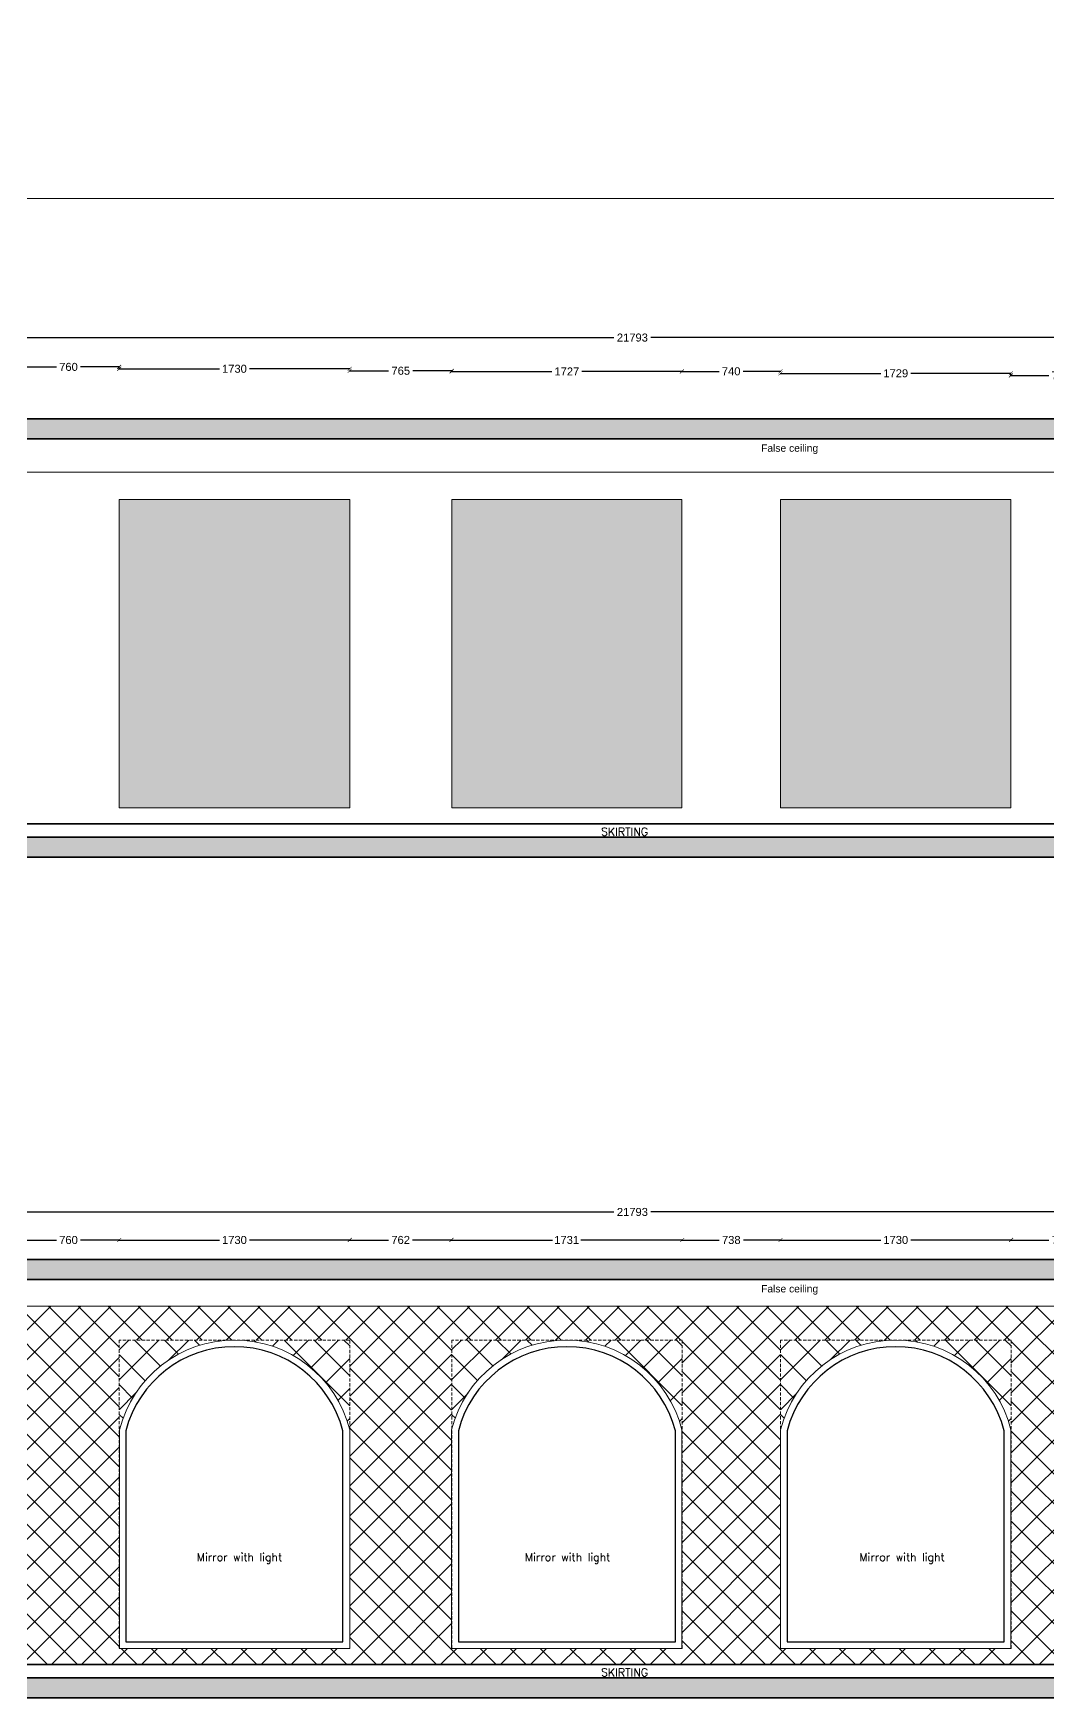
# Model space of a CAD drawing. Header units: millimetres. Extents: x 1464389 to 1998638, y -29162 to 256806.
# Drawn here: x 1574893 to 1582504, y 152819 to 165300 of the extents above; entities that cross this region are included whole.
import ezdxf

# ---------------------------------------------------------------- set-up
doc = ezdxf.new("R2010")
doc.units = ezdxf.units.MM
doc.header["$LTSCALE"] = 15
doc.header["$PDMODE"] = 35
doc.linetypes.add('HIDDEN', pattern=[9.525, 6.35, -3.175])
doc.layers.get('0').update_dxf_attribs({"lineweight": 5})
for name, color, linetype in [('0_COVE_loop', 30, 'Continuous'), ('LS_DR_Skirting', 154, 'Continuous'), ('Text', 250, 'Continuous')]:
    doc.layers.add(name, color=color, linetype=linetype)
for name, color, linetype, lineweight in [('dimension', 1, 'Continuous', 25), ('false ceiling', 124, 'Continuous', 9), ('Hatch', 252, 'Continuous', 15), ('LS_DR_Door', 34, 'Continuous', 5), ('LS_DR_TEXT', 7, 'Continuous', 13), ('LS_DR_Wall', 5, 'Continuous', 35)]:
    doc.layers.add(name, color=color, linetype=linetype, lineweight=lineweight)
doc.styles.add('ARIAL', font='arial.ttf')
doc.styles.add('ROMANS', font='romans.shx')
doc.dimstyles.new('SC-25', dxfattribs={"dimtxt": 60, "dimasz": 30, "dimexe": 0, "dimexo": 0, "dimgap": 25, "dimtad": 0, "dimdec": 0, "dimzin": 0, "dimdsep": 46, "dimtxsty": 'ARIAL', "dimblk": 'ARCHTICK', "dimcen": 0.09, "dimdle": 3, "dimclrd": 251, "dimclre": 251, "dimclrt": 1, "dimadec": 0, "dimazin": 0, "dimtfac": 1, "dimtdec": 0, "dimtofl": 0, "dimtmove": 0, "dimatfit": 2, "dimfxl": 100, "dimtolj": 1, "dimtzin": 0, "dimarcsym": 0})
pattern_1 = [(45, (352992.32, 316717.3), (-112.253202, 112.253202), []), (135, (352992.32, 316717.3), (-112.253202, -112.253202), [])]
pattern_2 = [(45, (350525.32, 316717.3), (-112.253202, 112.253202), []), (135, (350525.32, 316717.3), (-112.253202, -112.253202), [])]
pattern_3 = [(45, (348030.32, 316717.3), (-112.253202, 112.253202), []), (135, (348030.32, 316717.3), (-112.253202, -112.253202), [])]

# ---------------------------------------------------------------- blocks, each defined once
blk = doc.blocks.new('_ArchTick')
at = {"color": 0, "linetype": 'ByBlock', "const_width": 0.15}
blk.add_lwpolyline([(-0.5, -0.5), (0.5, 0.5)], dxfattribs=at)
blk = doc.blocks.new('*D1750')
at = {"color": 251, "lineweight": -2, "transparency": 16777216}
for p, q in [((1574774, 162798), (1575066, 162798)), ((1575540, 162798), (1575248, 162798)), ((1575537, 162784), (1575537, 162798))]:
    blk.add_line(p, q, dxfattribs=at)
at = {"layer": 'Defpoints', "color": 0, "transparency": 16777216}
for p in [(1574777, 162798), (1575537, 162798), (1575537, 162784)]:
    blk.add_point(p, dxfattribs=at)
at = {"color": 251, "lineweight": -2, "transparency": 16777216, "xscale": 30, "yscale": 30, "zscale": 30, "rotation": 180}
blk.add_blockref('_ArchTick', (1574777, 162798), dxfattribs=at)
at = {"color": 251, "lineweight": -2, "transparency": 16777216, "xscale": 30, "yscale": 30, "zscale": 30}
blk.add_blockref('_ArchTick', (1575537, 162798), dxfattribs=at)
at = {"color": 1, "transparency": 16777216, "insert": (1575157, 162798), "char_height": 60, "attachment_point": 5, "style": 'ARIAL'}
blk.add_mtext('\\A1;760', dxfattribs=at)
blk = doc.blocks.new('*D1751')
at = {"color": 251, "lineweight": -2, "transparency": 16777216}
for p, q in [((1575534, 162784), (1576291, 162784)), ((1577270, 162784), (1576514, 162784))]:
    blk.add_line(p, q, dxfattribs=at)
at = {"layer": 'Defpoints', "color": 0, "transparency": 16777216}
for p in [(1575537, 162784), (1577267, 162784), (1577267, 162784)]:
    blk.add_point(p, dxfattribs=at)
at = {"color": 251, "lineweight": -2, "transparency": 16777216, "xscale": 30, "yscale": 30, "zscale": 30, "rotation": 180}
blk.add_blockref('_ArchTick', (1575537, 162784), dxfattribs=at)
at = {"color": 251, "lineweight": -2, "transparency": 16777216, "xscale": 30, "yscale": 30, "zscale": 30}
blk.add_blockref('_ArchTick', (1577267, 162784), dxfattribs=at)
at = {"color": 1, "transparency": 16777216, "insert": (1576402, 162784), "char_height": 60, "attachment_point": 5, "style": 'ARIAL'}
blk.add_mtext('\\A1;1730', dxfattribs=at)
blk = doc.blocks.new('*D1752')
at = {"color": 251, "lineweight": -2, "transparency": 16777216}
for p, q in [((1577264, 162769), (1577559, 162769)), ((1578035, 162769), (1577741, 162769)), ((1578032, 162764), (1578032, 162769))]:
    blk.add_line(p, q, dxfattribs=at)
at = {"layer": 'Defpoints', "color": 0, "transparency": 16777216}
for p in [(1577267, 162769), (1578032, 162769), (1578032, 162764)]:
    blk.add_point(p, dxfattribs=at)
at = {"color": 251, "lineweight": -2, "transparency": 16777216, "xscale": 30, "yscale": 30, "zscale": 30, "rotation": 180}
blk.add_blockref('_ArchTick', (1577267, 162769), dxfattribs=at)
at = {"color": 251, "lineweight": -2, "transparency": 16777216, "xscale": 30, "yscale": 30, "zscale": 30}
blk.add_blockref('_ArchTick', (1578032, 162769), dxfattribs=at)
at = {"color": 1, "transparency": 16777216, "insert": (1577650, 162769), "char_height": 60, "attachment_point": 5, "style": 'ARIAL'}
blk.add_mtext('\\A1;765', dxfattribs=at)
blk = doc.blocks.new('*D1753')
at = {"color": 251, "lineweight": -2, "transparency": 16777216}
for p, q in [((1578029, 162764), (1578784, 162764)), ((1579762, 162764), (1579008, 162764))]:
    blk.add_line(p, q, dxfattribs=at)
at = {"layer": 'Defpoints', "color": 0, "transparency": 16777216}
for p in [(1578032, 162764), (1579759, 162764), (1579759, 162764)]:
    blk.add_point(p, dxfattribs=at)
at = {"color": 251, "lineweight": -2, "transparency": 16777216, "xscale": 30, "yscale": 30, "zscale": 30, "rotation": 180}
blk.add_blockref('_ArchTick', (1578032, 162764), dxfattribs=at)
at = {"color": 251, "lineweight": -2, "transparency": 16777216, "xscale": 30, "yscale": 30, "zscale": 30}
blk.add_blockref('_ArchTick', (1579759, 162764), dxfattribs=at)
at = {"color": 1, "transparency": 16777216, "insert": (1578896, 162764), "char_height": 60, "attachment_point": 5, "style": 'ARIAL'}
blk.add_mtext('\\A1;1727', dxfattribs=at)
blk = doc.blocks.new('*D1754')
at = {"color": 251, "lineweight": -2, "transparency": 16777216}
for p, q in [((1579756, 162765), (1580038, 162765)), ((1580502, 162765), (1580220, 162765))]:
    blk.add_line(p, q, dxfattribs=at)
at = {"layer": 'Defpoints', "color": 0, "transparency": 16777216}
for p in [(1579759, 162765), (1580499, 162765), (1580499, 162765)]:
    blk.add_point(p, dxfattribs=at)
at = {"color": 251, "lineweight": -2, "transparency": 16777216, "xscale": 30, "yscale": 30, "zscale": 30, "rotation": 180}
blk.add_blockref('_ArchTick', (1579759, 162765), dxfattribs=at)
at = {"color": 251, "lineweight": -2, "transparency": 16777216, "xscale": 30, "yscale": 30, "zscale": 30}
blk.add_blockref('_ArchTick', (1580499, 162765), dxfattribs=at)
at = {"color": 1, "transparency": 16777216, "insert": (1580129, 162765), "char_height": 60, "attachment_point": 5, "style": 'ARIAL'}
blk.add_mtext('\\A1;740', dxfattribs=at)
blk = doc.blocks.new('*D1755')
at = {"color": 251, "lineweight": -2, "transparency": 16777216}
for p, q in [((1580496, 162750), (1581252, 162750)), ((1582231, 162750), (1581476, 162750)), ((1582228, 162734), (1582228, 162750))]:
    blk.add_line(p, q, dxfattribs=at)
at = {"layer": 'Defpoints', "color": 0, "transparency": 16777216}
for p in [(1580499, 162750), (1582228, 162750), (1582228, 162734)]:
    blk.add_point(p, dxfattribs=at)
at = {"color": 251, "lineweight": -2, "transparency": 16777216, "xscale": 30, "yscale": 30, "zscale": 30, "rotation": 180}
blk.add_blockref('_ArchTick', (1580499, 162750), dxfattribs=at)
at = {"color": 251, "lineweight": -2, "transparency": 16777216, "xscale": 30, "yscale": 30, "zscale": 30}
blk.add_blockref('_ArchTick', (1582228, 162750), dxfattribs=at)
at = {"color": 1, "transparency": 16777216, "insert": (1581364, 162750), "char_height": 60, "attachment_point": 5, "style": 'ARIAL'}
blk.add_mtext('\\A1;1729', dxfattribs=at)
blk = doc.blocks.new('*D1756')
at = {"color": 251, "lineweight": -2, "transparency": 16777216}
for p, q in [((1582225, 162734), (1582512, 162734)), ((1582981, 162734), (1582694, 162734)), ((1582978, 162728), (1582978, 162734))]:
    blk.add_line(p, q, dxfattribs=at)
at = {"layer": 'Defpoints', "color": 0, "transparency": 16777216}
for p in [(1582228, 162734), (1582978, 162734), (1582978, 162728)]:
    blk.add_point(p, dxfattribs=at)
at = {"color": 251, "lineweight": -2, "transparency": 16777216, "xscale": 30, "yscale": 30, "zscale": 30, "rotation": 180}
blk.add_blockref('_ArchTick', (1582228, 162734), dxfattribs=at)
at = {"color": 251, "lineweight": -2, "transparency": 16777216, "xscale": 30, "yscale": 30, "zscale": 30}
blk.add_blockref('_ArchTick', (1582978, 162734), dxfattribs=at)
at = {"color": 1, "transparency": 16777216, "insert": (1582603, 162734), "char_height": 60, "attachment_point": 5, "style": 'ARIAL'}
blk.add_mtext('\\A1;750', dxfattribs=at)
blk = doc.blocks.new('*D2421')
at = {"color": 251, "lineweight": -2, "transparency": 16777216}
for p, q in [((1568488, 163018), (1579249, 163018)), ((1568491, 162260), (1568491, 163018)), ((1590287, 163018), (1579526, 163018))]:
    blk.add_line(p, q, dxfattribs=at)
at = {"layer": 'Defpoints', "color": 0, "transparency": 16777216}
for p in [(1590284, 163018), (1590284, 163018), (1568491, 162260)]:
    blk.add_point(p, dxfattribs=at)
at = {"color": 251, "lineweight": -2, "transparency": 16777216, "xscale": 30, "yscale": 30, "zscale": 30, "rotation": 180}
blk.add_blockref('_ArchTick', (1568491, 163018), dxfattribs=at)
at = {"color": 251, "lineweight": -2, "transparency": 16777216, "xscale": 30, "yscale": 30, "zscale": 30}
blk.add_blockref('_ArchTick', (1590284, 163018), dxfattribs=at)
at = {"color": 1, "transparency": 16777216, "insert": (1579388, 163018), "char_height": 60, "attachment_point": 5, "style": 'ARIAL'}
blk.add_mtext('\\A1;21793', dxfattribs=at)
blk = doc.blocks.new('*D1800')
at = {"color": 251, "lineweight": -2, "transparency": 16777216}
for p, q in [((1568488, 156461), (1579249, 156461)), ((1568491, 156082), (1568491, 156461)), ((1590287, 156461), (1579526, 156461))]:
    blk.add_line(p, q, dxfattribs=at)
at = {"layer": 'Defpoints', "color": 0, "transparency": 16777216}
for p in [(1590284, 156461), (1590284, 156461), (1568491, 156082)]:
    blk.add_point(p, dxfattribs=at)
at = {"color": 251, "lineweight": -2, "transparency": 16777216, "xscale": 30, "yscale": 30, "zscale": 30, "rotation": 180}
blk.add_blockref('_ArchTick', (1568491, 156461), dxfattribs=at)
at = {"color": 251, "lineweight": -2, "transparency": 16777216, "xscale": 30, "yscale": 30, "zscale": 30}
blk.add_blockref('_ArchTick', (1590284, 156461), dxfattribs=at)
at = {"color": 1, "transparency": 16777216, "insert": (1579388, 156461), "char_height": 60, "attachment_point": 5, "style": 'ARIAL'}
blk.add_mtext('\\A1;21793', dxfattribs=at)
blk = doc.blocks.new('*D1805')
at = {"layer": 'Defpoints', "color": 0, "ltscale": 0.25, "transparency": 16777216}
for p in [(1574777, 156251), (1575537, 156251), (1575537, 156251)]:
    blk.add_point(p, dxfattribs=at)
at = {"layer": 'dimension', "color": 251, "lineweight": -2, "ltscale": 0.25, "transparency": 16777216}
for p, q in [((1574774, 156251), (1575066, 156251)), ((1575540, 156251), (1575248, 156251))]:
    blk.add_line(p, q, dxfattribs=at)
at = {"layer": 'dimension', "color": 251, "lineweight": -2, "ltscale": 0.25, "transparency": 16777216, "xscale": 30, "yscale": 30, "zscale": 30, "rotation": 180}
blk.add_blockref('_ArchTick', (1574777, 156251), dxfattribs=at)
at = {"layer": 'dimension', "color": 251, "lineweight": -2, "ltscale": 0.25, "transparency": 16777216, "xscale": 30, "yscale": 30, "zscale": 30}
blk.add_blockref('_ArchTick', (1575537, 156251), dxfattribs=at)
at = {"layer": 'dimension', "color": 1, "ltscale": 0.25, "transparency": 16777216, "insert": (1575157, 156251), "char_height": 60, "attachment_point": 5, "style": 'ARIAL'}
blk.add_mtext('\\A1;760', dxfattribs=at)
blk = doc.blocks.new('*D1806')
at = {"layer": 'Defpoints', "color": 0, "ltscale": 0.25, "transparency": 16777216}
for p in [(1575537, 156251), (1577267, 156251), (1577267, 156251)]:
    blk.add_point(p, dxfattribs=at)
at = {"layer": 'dimension', "color": 251, "lineweight": -2, "ltscale": 0.25, "transparency": 16777216}
for p, q in [((1575534, 156251), (1576291, 156251)), ((1577270, 156251), (1576514, 156251))]:
    blk.add_line(p, q, dxfattribs=at)
at = {"layer": 'dimension', "color": 251, "lineweight": -2, "ltscale": 0.25, "transparency": 16777216, "xscale": 30, "yscale": 30, "zscale": 30, "rotation": 180}
blk.add_blockref('_ArchTick', (1575537, 156251), dxfattribs=at)
at = {"layer": 'dimension', "color": 251, "lineweight": -2, "ltscale": 0.25, "transparency": 16777216, "xscale": 30, "yscale": 30, "zscale": 30}
blk.add_blockref('_ArchTick', (1577267, 156251), dxfattribs=at)
at = {"layer": 'dimension', "color": 1, "ltscale": 0.25, "transparency": 16777216, "insert": (1576402, 156251), "char_height": 60, "attachment_point": 5, "style": 'ARIAL'}
blk.add_mtext('\\A1;1730', dxfattribs=at)
blk = doc.blocks.new('*D1807')
at = {"layer": 'Defpoints', "color": 0, "ltscale": 0.25, "transparency": 16777216}
for p in [(1577267, 156251), (1578030, 156251), (1578030, 156245)]:
    blk.add_point(p, dxfattribs=at)
at = {"layer": 'dimension', "color": 251, "lineweight": -2, "ltscale": 0.25, "transparency": 16777216}
for p, q in [((1577264, 156251), (1577558, 156251)), ((1578033, 156251), (1577739, 156251)), ((1578030, 156245), (1578030, 156251))]:
    blk.add_line(p, q, dxfattribs=at)
at = {"layer": 'dimension', "color": 251, "lineweight": -2, "ltscale": 0.25, "transparency": 16777216, "xscale": 30, "yscale": 30, "zscale": 30, "rotation": 180}
blk.add_blockref('_ArchTick', (1577267, 156251), dxfattribs=at)
at = {"layer": 'dimension', "color": 251, "lineweight": -2, "ltscale": 0.25, "transparency": 16777216, "xscale": 30, "yscale": 30, "zscale": 30}
blk.add_blockref('_ArchTick', (1578030, 156251), dxfattribs=at)
at = {"layer": 'dimension', "color": 1, "ltscale": 0.25, "transparency": 16777216, "insert": (1577649, 156251), "char_height": 60, "attachment_point": 5, "style": 'ARIAL'}
blk.add_mtext('\\A1;762', dxfattribs=at)
blk = doc.blocks.new('*D1808')
at = {"layer": 'Defpoints', "color": 0, "ltscale": 0.25, "transparency": 16777216}
for p in [(1578030, 156245), (1579761, 156251), (1579761, 156245)]:
    blk.add_point(p, dxfattribs=at)
at = {"layer": 'dimension', "color": 251, "lineweight": -2, "ltscale": 0.25, "transparency": 16777216}
for p, q in [((1578027, 156251), (1578789, 156251)), ((1578030, 156245), (1578030, 156251)), ((1579764, 156251), (1579001, 156251)), ((1579761, 156245), (1579761, 156251))]:
    blk.add_line(p, q, dxfattribs=at)
at = {"layer": 'dimension', "color": 251, "lineweight": -2, "ltscale": 0.25, "transparency": 16777216, "xscale": 30, "yscale": 30, "zscale": 30, "rotation": 180}
blk.add_blockref('_ArchTick', (1578030, 156251), dxfattribs=at)
at = {"layer": 'dimension', "color": 251, "lineweight": -2, "ltscale": 0.25, "transparency": 16777216, "xscale": 30, "yscale": 30, "zscale": 30}
blk.add_blockref('_ArchTick', (1579761, 156251), dxfattribs=at)
at = {"layer": 'dimension', "color": 1, "ltscale": 0.25, "transparency": 16777216, "insert": (1578895, 156251), "char_height": 60, "attachment_point": 5, "style": 'ARIAL'}
blk.add_mtext('\\A1;1731', dxfattribs=at)
blk = doc.blocks.new('*D1809')
at = {"layer": 'Defpoints', "color": 0, "ltscale": 0.25, "transparency": 16777216}
for p in [(1579761, 156245), (1580499, 156251), (1580499, 156251)]:
    blk.add_point(p, dxfattribs=at)
at = {"layer": 'dimension', "color": 251, "lineweight": -2, "ltscale": 0.25, "transparency": 16777216}
for p, q in [((1579758, 156251), (1580039, 156251)), ((1579761, 156245), (1579761, 156251)), ((1580502, 156251), (1580221, 156251))]:
    blk.add_line(p, q, dxfattribs=at)
at = {"layer": 'dimension', "color": 251, "lineweight": -2, "ltscale": 0.25, "transparency": 16777216, "xscale": 30, "yscale": 30, "zscale": 30, "rotation": 180}
blk.add_blockref('_ArchTick', (1579761, 156251), dxfattribs=at)
at = {"layer": 'dimension', "color": 251, "lineweight": -2, "ltscale": 0.25, "transparency": 16777216, "xscale": 30, "yscale": 30, "zscale": 30}
blk.add_blockref('_ArchTick', (1580499, 156251), dxfattribs=at)
at = {"layer": 'dimension', "color": 1, "ltscale": 0.25, "transparency": 16777216, "insert": (1580130, 156251), "char_height": 60, "attachment_point": 5, "style": 'ARIAL'}
blk.add_mtext('\\A1;738', dxfattribs=at)
blk = doc.blocks.new('*D1810')
at = {"layer": 'Defpoints', "color": 0, "ltscale": 0.25, "transparency": 16777216}
for p in [(1580499, 156251), (1582229, 156251), (1582229, 156251)]:
    blk.add_point(p, dxfattribs=at)
at = {"layer": 'dimension', "color": 251, "lineweight": -2, "ltscale": 0.25, "transparency": 16777216}
for p, q in [((1580496, 156251), (1581253, 156251)), ((1582232, 156251), (1581476, 156251))]:
    blk.add_line(p, q, dxfattribs=at)
at = {"layer": 'dimension', "color": 251, "lineweight": -2, "ltscale": 0.25, "transparency": 16777216, "xscale": 30, "yscale": 30, "zscale": 30, "rotation": 180}
blk.add_blockref('_ArchTick', (1580499, 156251), dxfattribs=at)
at = {"layer": 'dimension', "color": 251, "lineweight": -2, "ltscale": 0.25, "transparency": 16777216, "xscale": 30, "yscale": 30, "zscale": 30}
blk.add_blockref('_ArchTick', (1582229, 156251), dxfattribs=at)
at = {"layer": 'dimension', "color": 1, "ltscale": 0.25, "transparency": 16777216, "insert": (1581364, 156251), "char_height": 60, "attachment_point": 5, "style": 'ARIAL'}
blk.add_mtext('\\A1;1730', dxfattribs=at)
blk = doc.blocks.new('*D1811')
at = {"layer": 'Defpoints', "color": 0, "ltscale": 0.25, "transparency": 16777216}
for p in [(1582229, 156251), (1582978, 156251), (1582978, 156251)]:
    blk.add_point(p, dxfattribs=at)
at = {"layer": 'dimension', "color": 251, "lineweight": -2, "ltscale": 0.25, "transparency": 16777216}
for p, q in [((1582226, 156251), (1582513, 156251)), ((1582981, 156251), (1582695, 156251))]:
    blk.add_line(p, q, dxfattribs=at)
at = {"layer": 'dimension', "color": 251, "lineweight": -2, "ltscale": 0.25, "transparency": 16777216, "xscale": 30, "yscale": 30, "zscale": 30, "rotation": 180}
blk.add_blockref('_ArchTick', (1582229, 156251), dxfattribs=at)
at = {"layer": 'dimension', "color": 251, "lineweight": -2, "ltscale": 0.25, "transparency": 16777216, "xscale": 30, "yscale": 30, "zscale": 30}
blk.add_blockref('_ArchTick', (1582978, 156251), dxfattribs=at)
at = {"layer": 'dimension', "color": 1, "ltscale": 0.25, "transparency": 16777216, "insert": (1582604, 156251), "char_height": 60, "attachment_point": 5, "style": 'ARIAL'}
blk.add_mtext('\\A1;749', dxfattribs=at)

msp = doc.modelspace()

# ---------------------------------------------------------------- hatches: boundary and pattern name
at = {"layer": 'Hatch', "ltscale": 0.25}
h = msp.add_hatch(dxfattribs=at)
h.set_pattern_fill('AR-CONC', color=256)
h.set_pattern_definition([(50, (360435.32, 319854.3), (182.184669, -15.939086), [19.05, -209.55]), (355, (360435.32, 319854.3), (-35.243421, 191.056845), [15.24, -167.640584]), (100.451445, (360450.5, 319852.97), (146.941247, 175.117752), [16.19001, -178.090245]), (46.1842, (360435.32, 319905.1), (271.07904, -42.042328), [28.575, -314.325]), (96.635558, (360457.9, 319901.6), (237.404134, 247.426125), [24.285023, -267.13561]), (351.18415, (360435.32, 319905.1), (237.404134, 247.426125), [22.85997, -251.45973]), (21, (360460.72, 319892.4), (151.614391, -102.265198), [19.05, -209.55]), (326, (360460.72, 319892.4), (61.802028, 184.187966), [15.24, -167.64]), (71.451445, (360473.36, 319883.88), (213.41642, 81.92277), [16.19001, -178.089938]), (37.5, (360435.32, 319854.3), (3.0886033, 84.555039), [0, -165.608, 0, -170.18, 0, -168.275]), (7.5, (360435.32, 319854.3), (66.8196625, 100.180575), [0, -97.028, 0, -161.798, 0, -64.135]), (327.5, (360378.68, 319854.3), (135.590595, -5.728744), [0, -63.5, 0, -198.12, 0, -262.89]), (317.5, (360353.28, 319854.3), (148.129181, 25.426491), [0, -82.55, 0, -131.572, 0, -186.69])])
h.paths.add_polyline_path([(1590434.4, 162409.7), (1568341.4, 162409.7), (1568341.4, 162259.7), (1590434.4, 162259.7)])
h = msp.add_hatch(color=256, dxfattribs=at)
h.dxf.hatch_style = 1
h.paths.add_polyline_path([(1572295.4, 161804.7), (1570567.4, 161804.7), (1570567.4, 159492.7), (1572295.4, 159492.7)])
h.paths.add_polyline_path([(1574777.4, 161804.7), (1573055.4, 161804.7), (1573055.4, 159492.7), (1574777.4, 159492.7)])
h.paths.add_polyline_path([(1577267.4, 161804.7), (1575537.4, 161804.7), (1575537.4, 159492.7), (1577267.4, 159492.7)])
h.paths.add_polyline_path([(1579759.4, 161804.7), (1578032.4, 161804.7), (1578032.4, 159492.7), (1579759.4, 159492.7)])
h.paths.add_polyline_path([(1582228.4, 161804.7), (1580499.4, 161804.7), (1580499.4, 159492.7), (1582228.4, 159492.7)])
h.paths.add_polyline_path([(1584709.4, 161804.7), (1582978.4, 161804.7), (1582978.4, 159492.7), (1584709.4, 159492.7)])
h.paths.add_polyline_path([(1587192.4, 161804.7), (1585464.4, 161804.7), (1585464.4, 159492.7), (1587192.4, 159492.7)])
h.paths.add_polyline_path([(1589672.4, 161804.7), (1587942.4, 161804.7), (1587942.4, 159492.7), (1589672.4, 159492.7)])
h = msp.add_hatch(dxfattribs=at)
h.set_pattern_fill('AR-CONC', color=256)
h.set_pattern_definition([(50, (360435.32, 316717.3), (182.184669, -15.939086), [19.05, -209.55]), (355, (360435.32, 316717.3), (-35.243421, 191.056845), [15.24, -167.640584]), (100.451445, (360450.5, 316715.97), (146.941247, 175.117752), [16.19001, -178.090245]), (46.1842, (360435.32, 316768.1), (271.07904, -42.042328), [28.575, -314.325]), (96.635558, (360457.9, 316764.6), (237.404134, 247.426125), [24.285023, -267.13561]), (351.18415, (360435.32, 316768.1), (237.404134, 247.426125), [22.85997, -251.45973]), (21, (360460.72, 316755.4), (151.614391, -102.265198), [19.05, -209.55]), (326, (360460.72, 316755.4), (61.802028, 184.187966), [15.24, -167.64]), (71.451445, (360473.36, 316746.88), (213.41642, 81.92277), [16.19001, -178.089938]), (37.5, (360435.32, 316717.3), (3.0886033, 84.555039), [0, -165.608, 0, -170.18, 0, -168.275]), (7.5, (360435.32, 316717.3), (66.8196625, 100.180575), [0, -97.028, 0, -161.798, 0, -64.135]), (327.5, (360378.68, 316717.3), (135.590595, -5.728744), [0, -63.5, 0, -198.12, 0, -262.89]), (317.5, (360353.28, 316717.3), (148.129181, 25.426491), [0, -82.55, 0, -131.572, 0, -186.69])])
h.paths.add_polyline_path([(1590434.4, 159272.7), (1568341.4, 159272.7), (1568341.4, 159122.7), (1590434.4, 159122.7)])
h = msp.add_hatch(dxfattribs=at)
h.set_pattern_fill('AR-CONC', color=256)
h.set_pattern_definition([(50, (360435.32, 313550.36), (182.184669, -15.939086), [19.05, -209.55]), (355, (360435.32, 313550.36), (-35.243421, 191.056845), [15.24, -167.640584]), (100.451445, (360450.5, 313549.03), (146.941247, 175.117752), [16.19001, -178.090245]), (46.1842, (360435.32, 313601.16), (271.07904, -42.042328), [28.575, -314.325]), (96.635558, (360457.9, 313597.66), (237.404134, 247.426125), [24.285023, -267.13561]), (351.18415, (360435.32, 313601.16), (237.404134, 247.426125), [22.85997, -251.45973]), (21, (360460.72, 313588.46), (151.614391, -102.265198), [19.05, -209.55]), (326, (360460.72, 313588.46), (61.802028, 184.187966), [15.24, -167.64]), (71.451445, (360473.36, 313579.94), (213.41642, 81.92277), [16.19001, -178.089938]), (37.5, (360435.32, 313550.36), (3.0886033, 84.555039), [0, -165.608, 0, -170.18, 0, -168.275]), (7.5, (360435.32, 313550.36), (66.8196625, 100.180575), [0, -97.028, 0, -161.798, 0, -64.135]), (327.5, (360378.68, 313550.36), (135.590595, -5.728744), [0, -63.5, 0, -198.12, 0, -262.89]), (317.5, (360353.28, 313550.36), (148.129181, 25.426491), [0, -82.55, 0, -131.572, 0, -186.69])])
h.paths.add_polyline_path([(1590434.4, 156105.7), (1568341.4, 156105.7), (1568341.4, 155955.7), (1590434.4, 155955.7)])
h = msp.add_hatch(dxfattribs=at)
h.set_pattern_fill('ANSI37', color=256, scale=50)
h.set_pattern_definition([(45, (360435.32, 316717.3), (-112.253202, 112.253202), []), (135, (360435.32, 316717.3), (-112.253202, -112.253202), [])])
h.paths.add_polyline_path([(1590284.4, 155755.7), (1569807.4, 155755.7), (1569807.4, 153070.3), (1590284.4, 153070.3)])
h.paths.add_polyline_path([(1570567.4, 155500.7), (1572295.4, 155500.7), (1572295.4, 153188.7), (1570567.4, 153188.7), (1570567.4, 154395.3), (1570567.4, 154827.3)], flags=16)
h.paths.add_polyline_path([(1570617.4, 155450.7), (1572245.4, 155450.7), (1572245.4, 153238.7), (1570617.4, 153238.7), (1570617.4, 154395.3), (1570617.4, 154821)], flags=0)
h.paths.add_polyline_path([(1573055.4, 155500.7), (1574777.4, 155500.7), (1574777.4, 153188.7), (1573049.4, 153188.7), (1573049.4, 154395.3), (1573049.4, 154827.3, -0.0065543), (1573055.4, 154849.9)], flags=16)
h.paths.add_polyline_path([(1573105.4, 155450.7), (1574727.4, 155450.7), (1574727.4, 154842.9, -0.0067497), (1574733.4, 154821), (1574733.4, 154395.3), (1574733.4, 153238.7), (1573105.4, 153238.7), (1573105.4, 154395.3), (1573105.4, 154821)], flags=0)
h.paths.add_polyline_path([(1575537.4, 155500.7), (1577267.4, 155500.7), (1577267.4, 153188.7), (1575539.4, 153188.7), (1575537.4, 153188.7)], flags=16)
h.paths.add_polyline_path([(1575587.4, 155450.7), (1577217.4, 155450.7), (1577217.4, 153238.7), (1575587.4, 153238.7), (1575587.4, 154395.3), (1575587.4, 154821)], flags=0)
h.paths.add_polyline_path([(1578032.4, 155500.7), (1579759.4, 155500.7), (1579759.4, 153188.7), (1578031.4, 153188.7), (1578031.4, 154395.3), (1578031.4, 154827.3)], flags=16)
h.paths.add_polyline_path([(1578082.4, 154821), (1578082.4, 154395.3), (1578082.4, 153238.7), (1579709.4, 153238.7), (1579709.4, 154824.8, 0.771713)], flags=0)
h.paths.add_polyline_path([(1580499.4, 155500.7), (1582228.4, 155500.7), (1582228.4, 153188.7), (1580500.4, 153188.7), (1580499.4, 153188.7)], flags=16)
h.paths.add_polyline_path([(1580549.4, 155450.7), (1582178.4, 155450.7), (1582178.4, 153238.7), (1580549.4, 153238.7), (1580549.4, 154395.3), (1580549.4, 154821)], flags=0)
h.paths.add_polyline_path([(1582978.4, 155500.7), (1584709.4, 155500.7), (1584709.4, 153188.7), (1582981.4, 153188.7), (1582978.4, 153188.7)], flags=16)
h.paths.add_polyline_path([(1583028.4, 155450.7), (1584659.4, 155450.7), (1584659.4, 153238.7), (1583028.4, 153238.7), (1583028.4, 154395.3), (1583028.4, 154821)], flags=0)
h.paths.add_polyline_path([(1585464.4, 155500.7), (1587192.4, 155500.7), (1587192.4, 153188.7), (1585464.4, 153188.7), (1585464.4, 154395.3), (1585464.4, 154827.3)], flags=16)
h.paths.add_polyline_path([(1585514.4, 155450.7), (1587142.4, 155450.7), (1587142.4, 153238.7), (1585514.4, 153238.7), (1585514.4, 154395.3), (1585514.4, 154821)], flags=0)
h.paths.add_polyline_path([(1587942.4, 155500.7), (1589672.4, 155500.7), (1589672.4, 153188.7), (1587944.4, 153188.7), (1587942.4, 153188.7)], flags=16)
h.paths.add_polyline_path([(1587992.4, 155450.7), (1589622.4, 155450.7), (1589622.4, 153238.7), (1587992.4, 153238.7), (1587992.4, 154395.3), (1587992.4, 154821)], flags=0)
h.paths.add_polyline_path([(1571320.5, 153299.2), (1571536.9, 153299.2), (1571536.9, 153422.8), (1571320.5, 153422.8)], flags=8)
h.paths.add_polyline_path([(1571493.6, 154237.5), (1571493.6, 154453.9), (1571370, 154453.9), (1571370, 154237.5)], flags=8)
h.paths.add_polyline_path([(1570056, 154325.2), (1570056, 154541.7), (1569932.3, 154541.7), (1569932.3, 154325.2)], flags=24)
h.paths.add_polyline_path([(1588433.6, 153808.7), (1589186.5, 153808.7), (1589186.5, 153918.7), (1588433.6, 153918.7)], flags=8)
h.paths.add_polyline_path([(1585933.2, 153808.7), (1586686, 153808.7), (1586686, 153918.7), (1585933.2, 153918.7)], flags=8)
h.paths.add_polyline_path([(1583506.7, 153808.7), (1584259.6, 153808.7), (1584259.6, 153918.7), (1583506.7, 153918.7)], flags=8)
h.paths.add_polyline_path([(1581035, 153808.7), (1581787.8, 153808.7), (1581787.8, 153918.7), (1581035, 153918.7)], flags=8)
h.paths.add_polyline_path([(1578525.4, 153808.7), (1579278.3, 153808.7), (1579278.3, 153918.7), (1578525.4, 153918.7)], flags=8)
h.paths.add_polyline_path([(1576063.1, 153808.7), (1576816, 153808.7), (1576816, 153918.7), (1576063.1, 153918.7)], flags=8)
h.paths.add_polyline_path([(1573529.3, 153808.7), (1574282.2, 153808.7), (1574282.2, 153918.7), (1573529.3, 153918.7)], flags=8)
h.paths.add_polyline_path([(1571005.5, 153808.7), (1571758.4, 153808.7), (1571758.4, 153918.7), (1571005.5, 153918.7)], flags=8)
h.paths.add_polyline_path([(1588671.7, 154483.6), (1589036, 154483.6), (1589036, 154573.6), (1588671.7, 154573.6)], flags=8)
h.paths.add_polyline_path([(1586174.6, 154483.6), (1586538.8, 154483.6), (1586538.8, 154573.6), (1586174.6, 154573.6)], flags=8)
h.paths.add_polyline_path([(1583701.9, 154483.6), (1584066.1, 154483.6), (1584066.1, 154573.6), (1583701.9, 154573.6)], flags=8)
h.paths.add_polyline_path([(1581224.4, 154483.6), (1581588.7, 154483.6), (1581588.7, 154573.6), (1581224.4, 154573.6)], flags=8)
h.paths.add_polyline_path([(1578707.6, 154483.6), (1579071.9, 154483.6), (1579071.9, 154573.6), (1578707.6, 154573.6)], flags=8)
h.paths.add_polyline_path([(1576216.3, 154483.6), (1576580.6, 154483.6), (1576580.6, 154573.6), (1576216.3, 154573.6)], flags=8)
h.paths.add_polyline_path([(1573802, 154483.6), (1574166.3, 154483.6), (1574166.3, 154573.6), (1573802, 154573.6)], flags=8)
h.paths.add_polyline_path([(1571201, 154483.6), (1571565.2, 154483.6), (1571565.2, 154573.6), (1571201, 154573.6)], flags=8)
h = msp.add_hatch(dxfattribs=at)
h.set_pattern_fill('ANSI37', color=256, scale=50)
h.set_pattern_definition(pattern_3)
h.paths.add_polyline_path([(1575539.4, 155500.7), (1576403.4, 155500.7, 0.3436756), (1575539.4, 154827.3)])
h = msp.add_hatch(dxfattribs=at)
h.set_pattern_fill('ANSI37', color=256, scale=50)
h.set_pattern_definition(pattern_3)
h.paths.add_polyline_path([(1577267.4, 155500.7), (1576403.4, 155500.7, -0.3436756), (1577267.4, 154827.3)])
h = msp.add_hatch(dxfattribs=at)
h.set_pattern_fill('ANSI37', color=256, scale=50)
h.set_pattern_definition(pattern_2)
h.paths.add_polyline_path([(1578034.4, 155500.7), (1578898.4, 155500.7, 0.3436756), (1578034.4, 154827.3)])
h = msp.add_hatch(dxfattribs=at)
h.set_pattern_fill('ANSI37', color=256, scale=50)
h.set_pattern_definition(pattern_2)
h.paths.add_polyline_path([(1579762.4, 155500.7), (1578898.4, 155500.7, -0.3436756), (1579762.4, 154827.3)])
h = msp.add_hatch(dxfattribs=at)
h.set_pattern_fill('ANSI37', color=256, scale=50)
h.set_pattern_definition(pattern_1)
h.paths.add_polyline_path([(1580501.4, 155500.7), (1581365.4, 155500.7, 0.3436756), (1580501.4, 154827.3)])
h = msp.add_hatch(dxfattribs=at)
h.set_pattern_fill('ANSI37', color=256, scale=50)
h.set_pattern_definition(pattern_1)
h.paths.add_polyline_path([(1582229.4, 155500.7), (1581365.4, 155500.7, -0.3436756), (1582229.4, 154827.3)])
h = msp.add_hatch(dxfattribs=at)
h.set_pattern_fill('AR-CONC', color=256)
h.set_pattern_definition([(50, (360435.32, 310413.36), (182.184669, -15.939086), [19.05, -209.55]), (355, (360435.32, 310413.36), (-35.243421, 191.056845), [15.24, -167.640584]), (100.451445, (360450.5, 310412.03), (146.941247, 175.117752), [16.19001, -178.090245]), (46.1842, (360435.32, 310464.16), (271.07904, -42.042328), [28.575, -314.325]), (96.635558, (360457.9, 310460.66), (237.404134, 247.426125), [24.285023, -267.13561]), (351.18415, (360435.32, 310464.16), (237.404134, 247.426125), [22.85997, -251.45973]), (21, (360460.72, 310451.46), (151.614391, -102.265198), [19.05, -209.55]), (326, (360460.72, 310451.46), (61.802028, 184.187966), [15.24, -167.64]), (71.451445, (360473.36, 310442.94), (213.41642, 81.92277), [16.19001, -178.089938]), (37.5, (360435.32, 310413.36), (3.0886033, 84.555039), [0, -165.608, 0, -170.18, 0, -168.275]), (7.5, (360435.32, 310413.36), (66.8196625, 100.180575), [0, -97.028, 0, -161.798, 0, -64.135]), (327.5, (360378.68, 310413.36), (135.590595, -5.728744), [0, -63.5, 0, -198.12, 0, -262.89]), (317.5, (360353.28, 310413.36), (148.129181, 25.426491), [0, -82.55, 0, -131.572, 0, -186.69])])
h.paths.add_polyline_path([(1590434.4, 152968.7), (1568341.4, 152968.7), (1568341.4, 152818.7), (1590434.4, 152818.7)])

# ---------------------------------------------------------------- linework, layer by layer
at = {"ltscale": 0.25}
msp.add_line((1566247, 164060.1), (1615220.4, 164060.1), dxfattribs=at)
for points in [[(1568491.4, 162259.7), (1590284.4, 162259.7)], [(1568491.4, 159272.7), (1590284.4, 159272.7)]]:
    msp.add_lwpolyline(points)
for points in [[(1575539.4, 154395.3), (1575539.4, 153188.7), (1577267.4, 153188.7), (1577267.4, 154395.3), (1577267.4, 154827.3, 0.7794091), (1575539.4, 154827.3), (1575539.4, 154395.3)], [(1578031.4, 154395.3), (1578031.4, 153188.7), (1579759.4, 153188.7), (1579759.4, 154395.3), (1579759.4, 154827.3, 0.7794091), (1578031.4, 154827.3), (1578031.4, 154395.3)], [(1580500.4, 154395.3), (1580500.4, 153188.7), (1582228.4, 153188.7), (1582228.4, 154395.3), (1582228.4, 154827.3, 0.7794091), (1580500.4, 154827.3), (1580500.4, 154395.3)]]:
    msp.add_lwpolyline(points, format="xyb")
at = {"layer": '0_COVE_loop'}
for points in [[(1575587.4, 154395.3), (1575587.4, 153238.7), (1577215.4, 153238.7), (1577215.4, 154395.3), (1577215.4, 154821, 0.7735858), (1575587.4, 154821)], [(1578082.4, 154395.3), (1578082.4, 153238.7), (1579710.4, 153238.7), (1579710.4, 154395.3), (1579710.4, 154821, 0.7735858), (1578082.4, 154821)], [(1580549.4, 154395.3), (1580549.4, 153238.7), (1582177.4, 153238.7), (1582177.4, 154395.3), (1582177.4, 154821, 0.7735858), (1580549.4, 154821)]]:
    msp.add_lwpolyline(points, format="xyb", close=True, dxfattribs=at)
at = {"layer": 'false ceiling'}
for points in [[(1568491.4, 162009.7), (1590317.4, 162009.7)], [(1568491.4, 155755.7), (1590284.4, 155755.7)]]:
    msp.add_lwpolyline(points, dxfattribs=at)
at = {"layer": 'Hatch', "linetype": 'HIDDEN', "ltscale": 0.25}
for points in [[(1575537.4, 153188.7), (1577267.4, 153188.7), (1577267.4, 155500.7), (1575537.4, 155500.7)], [(1578032.4, 153188.7), (1579762.4, 153188.7), (1579762.4, 155500.7), (1578032.4, 155500.7)], [(1580499.4, 153188.7), (1582229.4, 153188.7), (1582229.4, 155500.7), (1580499.4, 155500.7)]]:
    msp.add_lwpolyline(points, close=True, dxfattribs=at)
at = {"layer": 'LS_DR_Door', "ltscale": 0.25}
for points in [[(1575537.4, 159492.7), (1577267.4, 159492.7), (1577267.4, 161804.7), (1575537.4, 161804.7)], [(1578032.4, 159492.7), (1579759.4, 159492.7), (1579759.4, 161804.7), (1578032.4, 161804.7)], [(1580499.4, 159492.7), (1582228.4, 159492.7), (1582228.4, 161804.7), (1580499.4, 161804.7)]]:
    msp.add_lwpolyline(points, close=True, dxfattribs=at)
at = {"layer": 'LS_DR_Skirting', "ltscale": 0.25}
for p, q in [((1569807.4, 159374.3), (1590284.4, 159374.3)), ((1569807.4, 153070.3), (1590284.4, 153070.3))]:
    msp.add_line(p, q, dxfattribs=at)
at = {"layer": 'LS_DR_Skirting'}
for points in [[(1568491.4, 159372.7), (1590284.4, 159372.7)], [(1568491.4, 153068.7), (1590284.4, 153068.7)]]:
    msp.add_lwpolyline(points, dxfattribs=at)
at = {"layer": 'LS_DR_Wall', "ltscale": 0.25}
for points in [[(1568341.4, 162409.7), (1590434.4, 162409.7), (1590434.4, 162259.7), (1568341.4, 162259.7)], [(1568341.4, 159272.7), (1590434.4, 159272.7), (1590434.4, 159122.7), (1568341.4, 159122.7)], [(1568341.4, 156105.7), (1590434.4, 156105.7), (1590434.4, 155955.7), (1568341.4, 155955.7)], [(1568341.4, 152968.7), (1590434.4, 152968.7), (1590434.4, 152818.7), (1568341.4, 152818.7)]]:
    msp.add_lwpolyline(points, close=True, dxfattribs=at)

# ---------------------------------------------------------------- texts
at = {"layer": 'LS_DR_TEXT', "ltscale": 0.25, "char_height": 60, "attachment_point": 1, "style": 'ROMANS'}
for s, width, gutter_width, insert in [('SKIRTING', 469.919, 375, (1579153.2, 159342.9)), ('\\pxqc,t5;Mirror with light', 1063.585, 114.9, (1575907.7, 153903.7)), ('\\pxqc,t5;Mirror with light', 1063.585, 114.9, (1578370.1, 153903.7)), ('\\pxqc,t5;Mirror with light', 1063.585, 114.9, (1580879.6, 153903.7)), ('SKIRTING', 469.919, 375, (1579153.2, 153039))]:
    msp.add_mtext_dynamic_manual_height_columns(s, width=width, gutter_width=gutter_width, heights=[0], dxfattribs=dict(at, insert=insert))
at = {"layer": 'Text', "ltscale": 0.25, "char_height": 55.175, "attachment_point": 7, "style": 'ARIAL'}
for insert in [(1580036.1, 162145.2), (1580036.1, 155841.2)]:
    msp.add_mtext_dynamic_manual_height_columns('\\pxqc,t5;False ceiling', width=1063.585, gutter_width=114.9, heights=[0], dxfattribs=dict(at, insert=insert))

# ---------------------------------------------------------------- dimensions: what is measured, and where the dimension line sits
for base, p1, p2, picture, middle in [((1590284.4, 163017.6), (1568491.4, 162259.7), (1590284.4, 163017.6), '*D2421', (1579387.9, 163017.6)), ((1575537.4, 162798.2), (1574777.4, 162798.2), (1575537.4, 162783.7), '*D1750', (1575157.4, 162798.2)), ((1577267.4, 162783.7), (1575537.4, 162783.7), (1577267.4, 162783.7), '*D1751', (1576402.4, 162783.7)), ((1578032.4, 162769.2), (1577267.4, 162769.2), (1578032.4, 162763.6), '*D1752', (1577649.9, 162769.2)), ((1579759.4, 162763.6), (1578032.4, 162763.6), (1579759.4, 162763.6), '*D1753', (1578895.9, 162763.6)), ((1580499.4, 162764.6), (1579759.4, 162764.6), (1580499.4, 162764.6), '*D1754', (1580129.4, 162764.6)), ((1582228.4, 162750.1), (1580499.4, 162750.1), (1582228.4, 162733.9), '*D1755', (1581363.9, 162750.1)), ((1582978.4, 162733.9), (1582228.4, 162733.9), (1582978.4, 162728.3), '*D1756', (1582603.4, 162733.9)), ((1590284.4, 156460.7), (1568491.4, 156081.7), (1590284.4, 156460.7), '*D1800', (1579387.9, 156460.7))]:
    dim = msp.add_linear_dim(base=base, p1=p1, p2=p2, angle=180, dimstyle='SC-25')
    dim.commit()
    dim.dimension.update_dxf_attribs({"geometry": picture, "text_midpoint": middle})
at = {"layer": 'dimension', "ltscale": 0.25}
for base, p1, p2, picture, middle in [((1575537.4, 156251.4), (1574777.4, 156251.4), (1575537.4, 156251.4), '*D1805', (1575157.4, 156251.4)), ((1577267.4, 156251.4), (1575537.4, 156251.4), (1577267.4, 156251.4), '*D1806', (1576402.4, 156251.4)), ((1578029.8, 156251.4), (1577267.4, 156251.4), (1578029.8, 156245.1), '*D1807', (1577648.6, 156251.4)), ((1579761, 156251.4), (1578029.8, 156245.1), (1579761, 156245.1), '*D1808', (1578895.4, 156251.4)), ((1580499.4, 156251.4), (1579761, 156245.1), (1580499.4, 156251.4), '*D1809', (1580130.2, 156251.4)), ((1582229.4, 156251.4), (1580499.4, 156251.4), (1582229.4, 156251.4), '*D1810', (1581364.4, 156251.4)), ((1582978.4, 156251.4), (1582229.4, 156251.4), (1582978.4, 156251.4), '*D1811', (1582603.9, 156251.4))]:
    dim = msp.add_linear_dim(base=base, p1=p1, p2=p2, dimstyle='SC-25', override={"dimtmove": 1}, dxfattribs=at)
    dim.commit()
    dim.dimension.update_dxf_attribs({"geometry": picture, "text_midpoint": middle})

doc.saveas('drawing.dxf')
